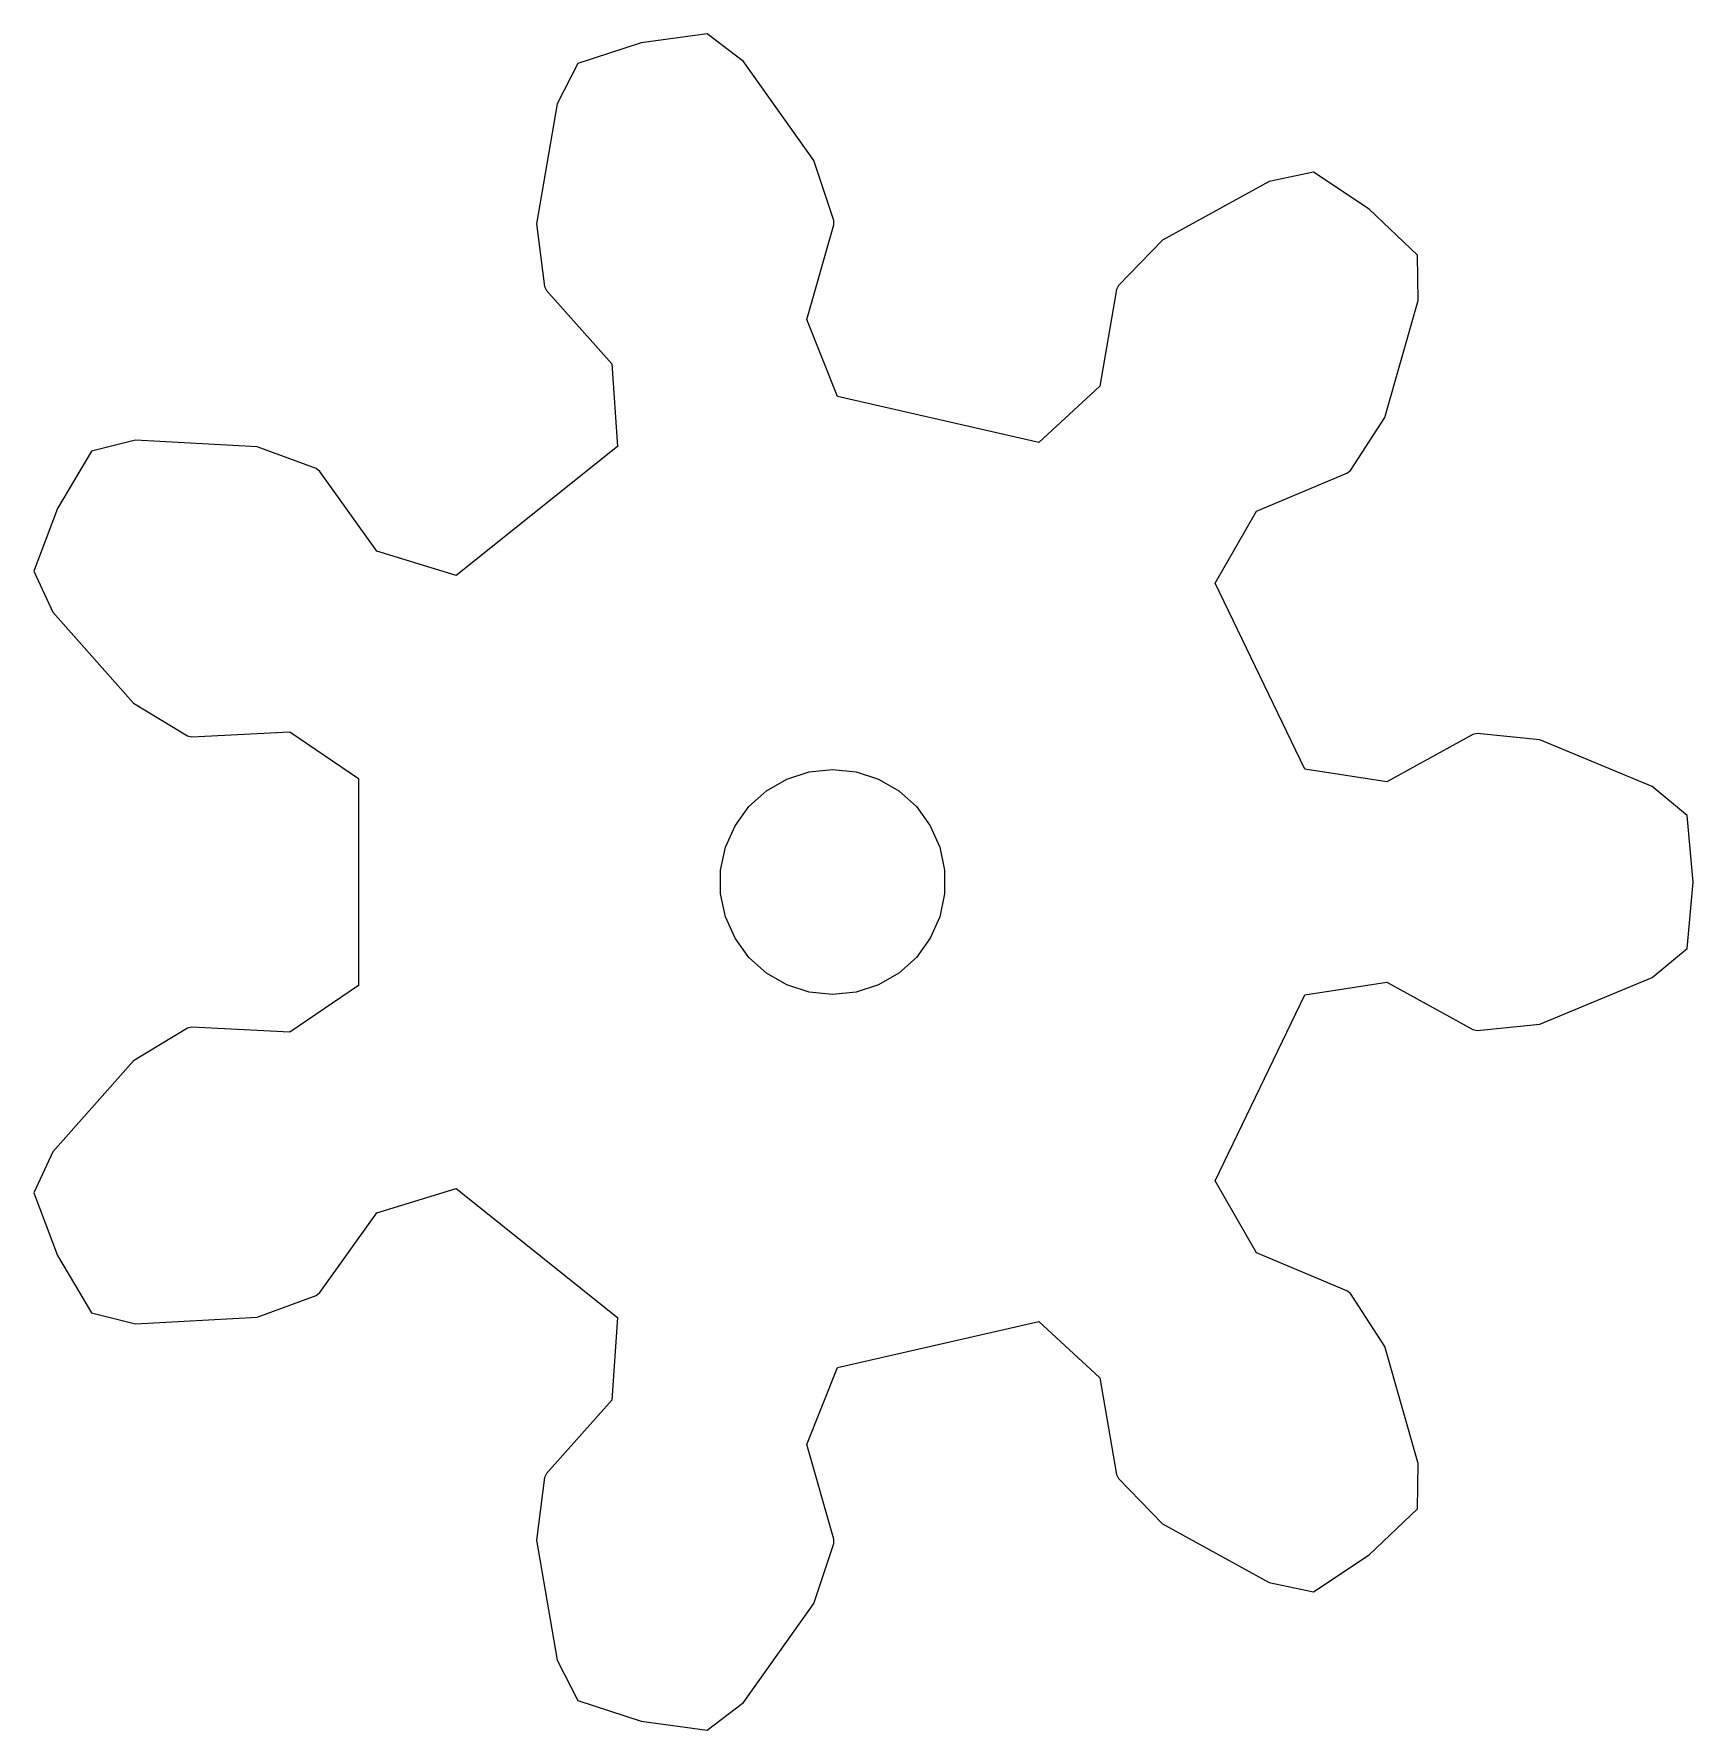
# Model space of a CAD drawing. Header units: metres. Extents: x -10.6 to 11.5, y -11.3 to 11.3.
import ezdxf

# ---------------------------------------------------------------- set-up
doc = ezdxf.new("R2010")
doc.units = ezdxf.units.M

msp = doc.modelspace()

# ---------------------------------------------------------------- linework, layer by layer
for p, q in [((-1.669, 11.291), (-2.55, 11.172)), ((-1.189, 10.925), (-1.669, 11.291)), ((-2.55, 11.172), (-3.395, 10.897)), ((-3.395, 10.897), (-3.668, 10.359)), ((-0.249, 9.606), (-1.189, 10.925)), ((-3.668, 10.359), (-3.943, 8.763)), ((0.015, 8.808), (-0.249, 9.606)), ((5.812, 9.327), (4.392, 8.546)), ((6.403, 9.449), (5.812, 9.327)), ((7.145, 8.959), (6.403, 9.449)), ((0.016, 8.748), (0.015, 8.808)), ((7.787, 8.345), (7.145, 8.959)), ((-3.943, 8.763), (-3.836, 7.93)), ((-0.343, 7.491), (0.016, 8.748)), ((4.392, 8.546), (3.808, 7.943)), ((7.8, 7.741), (7.787, 8.345)), ((-3.836, 7.93), (-3.811, 7.875)), ((3.808, 7.943), (3.781, 7.889)), ((-3.811, 7.875), (-2.942, 6.898)), ((3.781, 7.889), (3.559, 6.601)), ((7.355, 6.184), (7.8, 7.741)), ((0.064, 6.464), (-0.343, 7.491)), ((-2.942, 6.898), (-2.863, 5.796)), ((3.559, 6.601), (2.747, 5.852)), ((2.747, 5.852), (0.064, 6.464)), ((6.896, 5.48), (7.355, 6.184)), ((-9.283, 5.881), (-9.869, 5.735)), ((-7.665, 5.794), (-9.283, 5.881)), ((-9.869, 5.735), (-10.324, 4.972)), ((-6.877, 5.504), (-7.665, 5.794)), ((-2.863, 5.796), (-5.014, 4.08)), ((-6.829, 5.467), (-6.877, 5.504)), ((-6.071, 4.403), (-6.829, 5.467)), ((5.643, 4.939), (6.85, 5.442)), ((6.85, 5.442), (6.896, 5.48)), ((-10.324, 4.972), (-10.637, 4.14)), ((5.094, 3.98), (5.643, 4.939)), ((-5.014, 4.08), (-6.071, 4.403)), ((-10.637, 4.14), (-10.386, 3.591)), ((6.288, 1.501), (5.094, 3.98)), ((-10.386, 3.591), (-9.309, 2.38)), ((-9.309, 2.38), (-8.591, 1.945)), ((-8.591, 1.945), (-8.533, 1.931)), ((-8.533, 1.931), (-7.227, 2.001)), ((-7.227, 2.001), (-6.316, 1.376)), ((8.525, 1.963), (7.38, 1.333)), ((8.584, 1.975), (8.525, 1.963)), ((9.42, 1.895), (8.584, 1.975)), ((10.915, 1.271), (9.42, 1.895)), ((-6.316, 1.376), (-6.316, -1.376)), ((-0.882, 1.214), (-0.61, 1.37)), ((-0.61, 1.37), (-0.312, 1.467)), ((-0.312, 1.467), (0, 1.5)), ((0, 1.5), (0.312, 1.467)), ((0.312, 1.467), (0.61, 1.37)), ((0.61, 1.37), (0.882, 1.214)), ((7.38, 1.333), (6.288, 1.501)), ((-1.115, 1.004), (-0.882, 1.214)), ((0.882, 1.214), (1.115, 1.004)), ((11.379, 0.885), (10.915, 1.271)), ((-1.299, 0.75), (-1.115, 1.004)), ((1.115, 1.004), (1.299, 0.75)), ((-1.427, 0.464), (-1.299, 0.75)), ((1.299, 0.75), (1.427, 0.464)), ((11.459, 0), (11.379, 0.885)), ((-1.492, 0.157), (-1.427, 0.464)), ((1.427, 0.464), (1.492, 0.157)), ((-1.492, -0.157), (-1.492, 0.157)), ((1.492, 0.157), (1.492, -0.157)), ((-1.427, -0.464), (-1.492, -0.157)), ((1.492, -0.157), (1.427, -0.464)), ((11.379, -0.885), (11.459, 0)), ((-1.299, -0.75), (-1.427, -0.464)), ((1.427, -0.464), (1.299, -0.75)), ((-1.115, -1.004), (-1.299, -0.75)), ((1.299, -0.75), (1.115, -1.004)), ((10.915, -1.271), (11.379, -0.885)), ((-0.882, -1.214), (-1.115, -1.004)), ((1.115, -1.004), (0.882, -1.214)), ((-0.61, -1.37), (-0.882, -1.214)), ((0.882, -1.214), (0.61, -1.37)), ((6.288, -1.501), (7.38, -1.333)), ((7.38, -1.333), (8.525, -1.963)), ((9.42, -1.895), (10.915, -1.271)), ((-6.316, -1.376), (-7.227, -2.001)), ((-0.312, -1.467), (-0.61, -1.37)), ((0, -1.5), (-0.312, -1.467)), ((0.312, -1.467), (0, -1.5)), ((0.61, -1.37), (0.312, -1.467)), ((5.094, -3.98), (6.288, -1.501)), ((-8.591, -1.945), (-9.309, -2.38)), ((-8.533, -1.931), (-8.591, -1.945)), ((-7.227, -2.001), (-8.533, -1.931)), ((8.525, -1.963), (8.584, -1.975)), ((8.584, -1.975), (9.42, -1.895)), ((-9.309, -2.38), (-10.386, -3.591)), ((-10.386, -3.591), (-10.637, -4.14)), ((5.643, -4.939), (5.094, -3.98)), ((-10.637, -4.14), (-10.324, -4.972)), ((-6.071, -4.403), (-5.014, -4.08)), ((-5.014, -4.08), (-2.863, -5.796)), ((-6.829, -5.467), (-6.071, -4.403)), ((6.85, -5.442), (5.643, -4.939)), ((-10.324, -4.972), (-9.869, -5.735)), ((-7.665, -5.794), (-6.877, -5.504)), ((-6.877, -5.504), (-6.829, -5.467)), ((6.896, -5.48), (6.85, -5.442)), ((7.355, -6.184), (6.896, -5.48)), ((-9.869, -5.735), (-9.283, -5.881)), ((-9.283, -5.881), (-7.665, -5.794)), ((-2.863, -5.796), (-2.942, -6.898)), ((0.064, -6.464), (2.747, -5.852)), ((2.747, -5.852), (3.559, -6.601)), ((7.8, -7.741), (7.355, -6.184)), ((-0.343, -7.491), (0.064, -6.464)), ((3.559, -6.601), (3.781, -7.889)), ((-2.942, -6.898), (-3.811, -7.875)), ((0.016, -8.748), (-0.343, -7.491)), ((-3.811, -7.875), (-3.836, -7.93)), ((3.781, -7.889), (3.808, -7.943)), ((7.787, -8.345), (7.8, -7.741)), ((-3.836, -7.93), (-3.943, -8.763)), ((3.808, -7.943), (4.392, -8.546)), ((7.145, -8.959), (7.787, -8.345)), ((4.392, -8.546), (5.812, -9.327)), ((-3.943, -8.763), (-3.668, -10.359)), ((0.015, -8.808), (0.016, -8.748)), ((-0.249, -9.606), (0.015, -8.808)), ((6.403, -9.449), (7.145, -8.959)), ((5.812, -9.327), (6.403, -9.449)), ((-1.189, -10.925), (-0.249, -9.606)), ((-3.668, -10.359), (-3.395, -10.897)), ((-3.395, -10.897), (-2.55, -11.172)), ((-1.669, -11.291), (-1.189, -10.925)), ((-2.55, -11.172), (-1.669, -11.291))]:
    msp.add_line(p, q)

doc.saveas('drawing.dxf')
